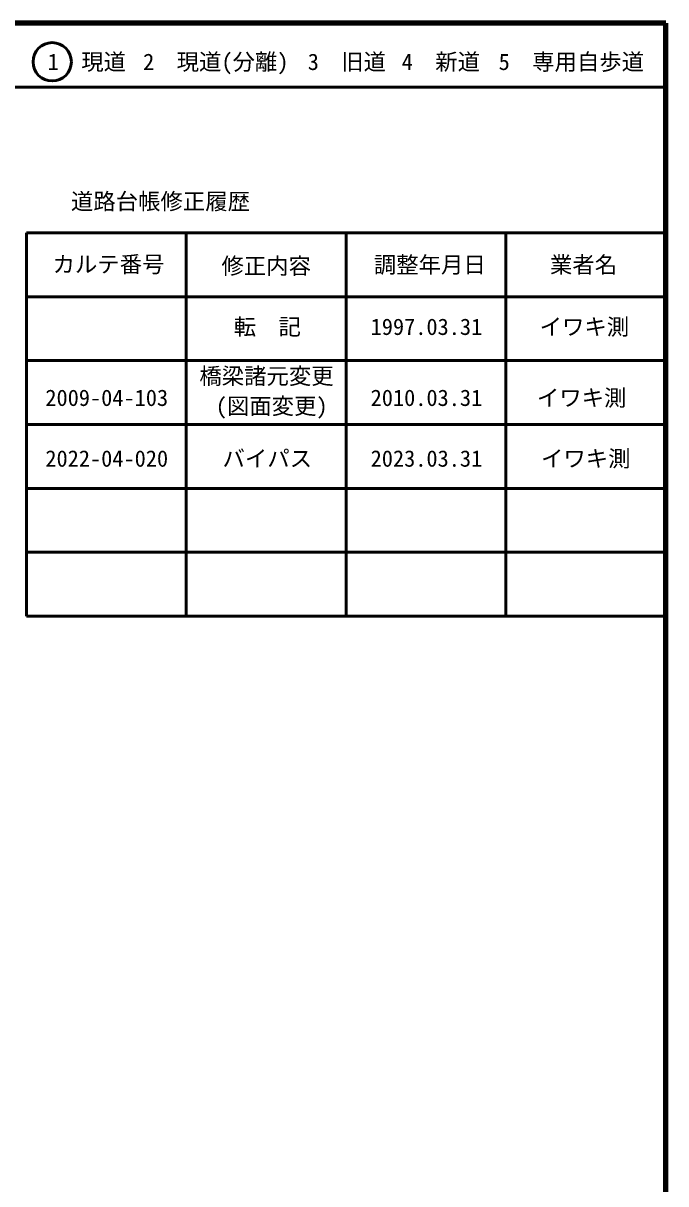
# Model space of a CAD drawing. Units: millimetres on the paper, enlarged 1000 times. Extents: x 40000 to 680000, y 20000 to 380000.
# Drawn here: x 579500 to 680000, y 198357 to 380000 of the extents above; entities that cross this region are included whole.
import ezdxf
from ezdxf.enums import TextEntityAlignment as Align

# ---------------------------------------------------------------- set-up
doc = ezdxf.new("R2010")
doc.units = ezdxf.units.MM
doc.header["$LTSCALE"] = 1000
for name, color, linetype, lineweight in [('M-TTL', 2, 'Continuous', 140), ('M-TTL-FRAM', 2, 'Continuous', 50), ('M-TTL-LINE', 7, 'Continuous', 50)]:
    doc.layers.add(name, color=color, linetype=linetype, lineweight=lineweight)
doc.layers.add('M-TTL-TXT', color=7, linetype='Continuous')
doc.styles.add('ＭＳ ゴシック', font='')
doc.styles.get('ＭＳ ゴシック').set_extended_font_data('MS Gothic')

msp = doc.modelspace()

# ---------------------------------------------------------------- linework, layer by layer
at = {"layer": 'M-TTL'}
for p, q in [((680000, 380000), (40000, 380000)), ((680000, 20000), (680000, 380000))]:
    msp.add_line(p, q, dxfattribs=at)
at = {"layer": 'M-TTL-FRAM'}
for p, q in [((580000, 347197), (580000, 287197)), ((580000, 347197), (680000, 347197)), ((580000, 287197), (680000, 287197))]:
    msp.add_line(p, q, dxfattribs=at)
at = {"layer": 'M-TTL-LINE'}
for p, q in [((40000, 370000), (680000, 370000)), ((605000, 347197), (605000, 287197)), ((630000, 347197), (630000, 287197)), ((655000, 347197), (655000, 287197)), ((580000, 337197), (680000, 337197)), ((580000, 327197), (680000, 327197)), ((580000, 317197), (680000, 317197)), ((580000, 307197), (680000, 307197)), ((580000, 297197), (680000, 297197))]:
    msp.add_line(p, q, dxfattribs=at)
msp.add_circle((584031, 373958), 3000, dxfattribs=at)

# ---------------------------------------------------------------- texts
at = {"layer": 'M-TTL-TXT', "style": 'ＭＳ ゴシック'}
for s, p in [('1\u3000現道', (589448, 373958)), ('2\u3000現道(分離)', (609619, 373958)), ('3\u3000旧道', (630121, 373958)), ('4\u3000新道', (644824, 373958)), ('5\u3000専用自歩道', (665228, 373958)), ('道路台帳修正履歴', (600968, 352113)), ('カルテ番号', (592839, 342277)), ('修正内容', (617509, 342023)), ('調整年月日', (643089, 342197)), ('業者名', (667134, 342197))]:
    msp.add_text(s, height=2566, dxfattribs=at).set_placement(p, align=Align.MIDDLE_CENTER)
for s, p in [('転\u3000記', (612425, 330439)), ('1997.03.31', (633838, 330439)), ('イワキ測', (660273, 330439)), ('橋梁諸元変更', (607049, 322727)), ('2009-04-103', (582962, 319325)), ('(図面変更)', (609614, 318025)), ('2010.03.31', (633838, 319325)), ('イワキ測', (659845, 319325)), ('2022-04-020', (582962, 309819)), ('バイパス', (610675, 309819)), ('2023.03.31', (633838, 309819)), ('イワキ測', (660486, 309819))]:
    msp.add_text(s, height=2566, dxfattribs=at).set_placement(p, align=Align.BOTTOM_LEFT)

doc.saveas('drawing.dxf')
